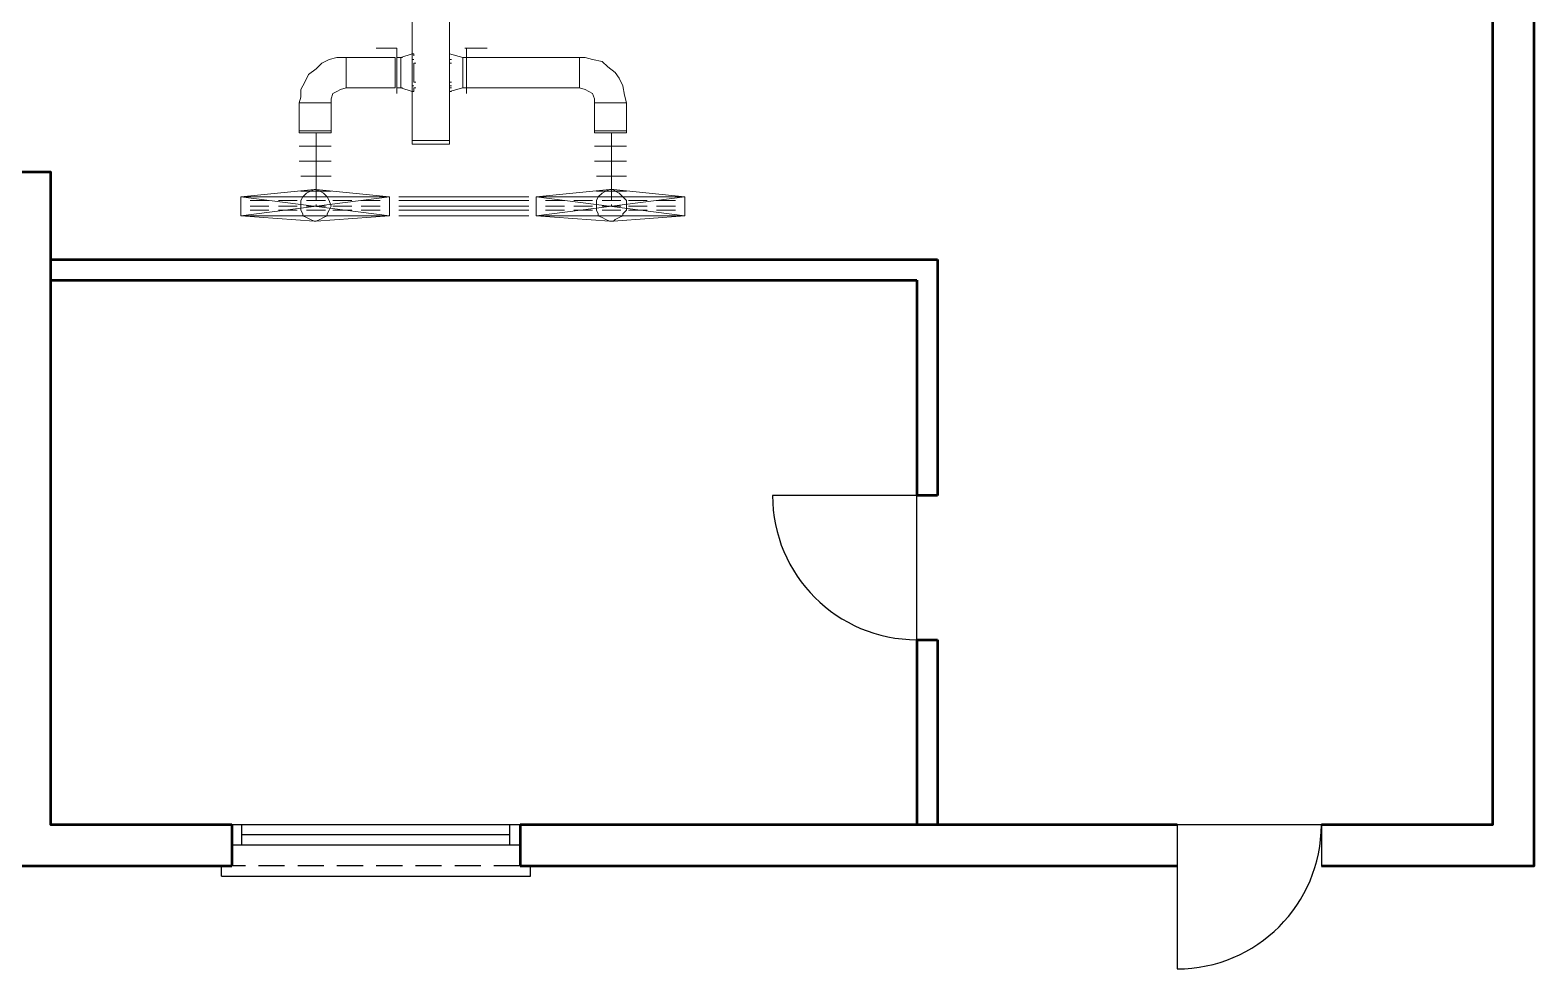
# Model space of a CAD drawing. Header units: millimetres. Extents: x 2091 to 3315, y 1377 to 2255.
# Drawn here: x 2585 to 3315, y 1377 to 1833 of the extents above; entities that cross this region are included whole.
import ezdxf

# ---------------------------------------------------------------- set-up
doc = ezdxf.new("R2010")
doc.units = ezdxf.units.MM
doc.linetypes.add('DASHED', pattern=[19.05, 12.7, -6.35])
doc.layers.add('air cond', color=3, linetype='Continuous')
doc.layers.add('door', color=3, linetype='Continuous')
for name, color, linetype, lineweight in [('ext wall', 7, 'Continuous', 50), ('int wall', 6, 'Continuous', 50), ('window', 2, 'Continuous', 25)]:
    doc.layers.add(name, color=color, linetype=linetype, lineweight=lineweight)

msp = doc.modelspace()

# ---------------------------------------------------------------- linework, layer by layer
msp.add_line((3211.84, 1447.3), (3211.84, 1427.13))
at = {"layer": 'air cond', "lineweight": 9}
for points in [[(2788.73, 2008.65), (2788.73, 1779.37), (2770.46, 1779.37), (2770.46, 2008.65)], [(2738.49, 1806.78), (2738.49, 1805.86), (2738.49, 1806.78), (2738.49, 1808.6), (2738.49, 1810.43), (2738.49, 1812.26), (2738.49, 1814.08), (2738.49, 1815.91), (2738.49, 1817.74), (2738.49, 1818.65), (2738.49, 1819.57), (2738.49, 1818.65), (2738.49, 1817.74), (2738.49, 1815.91), (2738.49, 1814.08), (2738.49, 1812.26), (2738.49, 1810.43), (2738.49, 1808.6)], [(2763.16, 1812.26), (2763.16, 1814.08), (2763.16, 1815.91), (2763.16, 1817.74), (2763.16, 1818.65), (2763.16, 1817.74), (2763.16, 1815.91), (2763.16, 1814.08)], [(2796.95, 1812.26), (2796.95, 1814.08), (2796.95, 1815.91), (2796.95, 1817.74), (2796.95, 1818.65), (2796.95, 1817.74), (2796.95, 1815.91), (2796.95, 1814.08)], [(2851.76, 1817.74), (2851.76, 1818.65), (2851.76, 1817.74), (2851.76, 1815.91), (2851.76, 1814.08), (2851.76, 1812.26), (2851.76, 1810.43), (2851.76, 1808.6), (2851.76, 1806.78), (2851.76, 1805.86), (2851.76, 1804.95), (2851.76, 1805.86), (2851.76, 1806.78), (2851.76, 1808.6), (2851.76, 1810.43), (2851.76, 1812.26), (2851.76, 1814.08), (2851.76, 1815.91)], [(2763.16, 1812.26), (2763.16, 1810.43), (2763.16, 1808.6), (2763.16, 1806.78), (2763.16, 1805.86), (2763.16, 1804.95), (2763.16, 1805.86), (2763.16, 1806.78), (2763.16, 1808.6), (2763.16, 1810.43)], [(2796.95, 1812.26), (2796.95, 1810.43), (2796.95, 1808.6), (2796.95, 1806.78), (2796.95, 1805.86), (2796.95, 1806.78), (2796.95, 1808.6), (2796.95, 1810.43)], [(2770.46, 1779.37), (2788.73, 1779.37), (2788.73, 1777.55), (2770.46, 1777.55)], [(2687.34, 1742.84), (2687.34, 1751.97)], [(2759.5, 1751.97), (2759.5, 1742.84)], [(2830.75, 1742.84), (2830.75, 1751.97)], [(2902.91, 1751.97), (2902.91, 1742.84)]]:
    msp.add_lwpolyline(points, close=True, dxfattribs=at)
for points in [[(2762.24, 1819.57), (2762.24, 1818.65), (2762.24, 1817.74), (2762.24, 1815.91), (2762.24, 1814.08), (2762.24, 1812.26), (2762.24, 1810.43), (2762.24, 1808.6), (2762.24, 1806.78), (2762.24, 1805.86), (2762.24, 1804.95), (2738.49, 1804.95), (2738.49, 1805.86), (2738.49, 1804.95), (2735.75, 1804.04), (2733.93, 1803.12), (2732.1, 1802.21), (2731.19, 1799.47), (2731.19, 1797.64), (2730.27, 1797.64), (2728.45, 1797.64), (2727.53, 1797.64), (2725.7, 1797.64), (2723.88, 1797.64), (2722.05, 1797.64), (2719.31, 1797.64), (2718.4, 1797.64), (2717.48, 1797.64), (2716.57, 1797.64), (2715.66, 1797.64), (2715.66, 1783.94), (2716.57, 1783.94), (2717.48, 1783.94), (2718.4, 1783.94), (2719.31, 1783.94), (2722.05, 1783.94), (2723.88, 1783.94), (2725.7, 1783.94), (2727.53, 1783.94), (2728.45, 1783.94), (2730.27, 1783.94), (2731.19, 1783.94), (2731.19, 1783.03), (2730.27, 1783.03), (2731.19, 1783.03), (2715.66, 1783.03), (2716.57, 1783.03), (2717.48, 1783.03), (2718.4, 1783.03), (2719.31, 1783.03), (2722.05, 1783.03), (2723.88, 1783.03), (2725.7, 1783.03), (2727.53, 1783.03), (2728.45, 1783.03), (2730.27, 1783.03), (2728.45, 1783.03), (2727.53, 1783.03), (2725.7, 1783.03), (2723.88, 1783.03), (2722.05, 1783.03), (2719.31, 1783.03), (2718.4, 1783.03), (2717.48, 1783.03), (2716.57, 1783.03), (2715.66, 1783.03), (2715.66, 1783.94), (2716.57, 1783.94), (2717.48, 1783.94), (2718.4, 1783.94), (2719.31, 1783.94), (2722.05, 1783.94), (2723.88, 1783.94), (2725.7, 1783.94), (2727.53, 1783.94), (2728.45, 1783.94), (2730.27, 1783.94), (2731.19, 1783.94), (2731.19, 1797.64), (2730.27, 1797.64), (2728.45, 1797.64), (2727.53, 1797.64), (2725.7, 1797.64), (2723.88, 1797.64), (2722.05, 1797.64), (2719.31, 1797.64), (2718.4, 1797.64), (2717.48, 1797.64), (2716.57, 1797.64), (2715.66, 1797.64), (2716.57, 1800.38), (2716.57, 1804.04), (2718.4, 1807.69), (2720.22, 1811.34), (2723.88, 1814.08), (2726.62, 1816.82), (2730.27, 1818.65), (2733.93, 1819.57), (2738.49, 1819.57), (2762.24, 1819.57), (2762.24, 1818.65), (2762.24, 1817.74), (2762.24, 1815.91), (2762.24, 1814.08), (2762.24, 1812.26), (2762.24, 1810.43), (2762.24, 1808.6), (2762.24, 1806.78), (2762.24, 1805.86), (2762.24, 1804.95)], [(2738.49, 1819.57), (2738.49, 1819.57)], [(2738.49, 1819.57), (2738.49, 1819.57)], [(2753.11, 1824.13), (2763.16, 1824.13), (2763.16, 1819.57), (2763.16, 1818.65), (2763.16, 1819.57), (2764.98, 1819.57), (2770.46, 1821.39), (2770.46, 1820.48), (2770.46, 1819.57), (2770.46, 1818.65), (2771.38, 1818.65)], [(2762.24, 1819.57), (2762.24, 1819.57)], [(2762.24, 1819.57), (2762.24, 1819.57)], [(2763.16, 1819.57), (2763.16, 1819.57)], [(2763.16, 1819.57), (2763.16, 1819.57)], [(2765.9, 1804.95), (2764.98, 1804.95), (2764.98, 1805.86), (2764.98, 1806.78), (2764.98, 1807.69), (2764.98, 1808.6), (2764.98, 1809.52), (2764.98, 1811.34), (2764.98, 1812.26), (2764.98, 1814.08), (2764.98, 1815), (2764.98, 1815.91), (2764.98, 1816.82), (2764.98, 1817.74), (2764.98, 1818.65), (2764.98, 1819.57), (2765.9, 1819.57)], [(2764.98, 1819.57), (2764.98, 1819.57)], [(2770.46, 1821.39), (2770.46, 1821.39)], [(2770.46, 1821.39), (2770.46, 1821.39)], [(2770.46, 1820.48), (2770.46, 1820.48)], [(2770.46, 1818.65), (2770.46, 1818.65)], [(2770.46, 1818.65), (2770.46, 1817.74), (2770.46, 1816.82), (2770.46, 1815.91), (2770.46, 1815), (2770.46, 1814.08), (2770.46, 1812.26), (2770.46, 1811.34), (2770.46, 1810.43), (2770.46, 1809.52), (2770.46, 1807.69), (2770.46, 1806.78), (2770.46, 1805.86), (2771.38, 1805.86)], [(2796.95, 1819.57), (2796.95, 1818.65), (2796.95, 1819.57), (2795.13, 1819.57), (2788.73, 1821.39), (2788.73, 1820.48), (2788.73, 1819.57), (2788.73, 1818.65)], [(2788.73, 1821.39), (2788.73, 1821.39)], [(2788.73, 1821.39), (2788.73, 1821.39)], [(2788.73, 1820.48), (2788.73, 1820.48)], [(2788.73, 1818.65), (2788.73, 1818.65)], [(2788.73, 1805.86), (2788.73, 1806.78), (2788.73, 1807.69), (2788.73, 1809.52), (2788.73, 1810.43), (2788.73, 1811.34), (2788.73, 1812.26), (2788.73, 1814.08), (2788.73, 1815), (2788.73, 1815.91), (2788.73, 1816.82), (2788.73, 1817.74), (2788.73, 1818.65), (2789.65, 1818.65)], [(2796.04, 1819.57), (2795.13, 1819.57), (2795.13, 1818.65), (2795.13, 1817.74), (2795.13, 1816.82), (2795.13, 1815.91), (2795.13, 1815), (2795.13, 1814.08), (2795.13, 1812.26), (2795.13, 1811.34), (2795.13, 1809.52), (2795.13, 1808.6), (2795.13, 1807.69), (2795.13, 1806.78), (2795.13, 1805.86), (2795.13, 1804.95), (2796.04, 1804.95)], [(2795.13, 1819.57), (2795.13, 1819.57)], [(2796.04, 1824.13), (2807, 1824.13)], [(2796.95, 1802.21), (2796.95, 1804.95), (2796.95, 1805.86), (2796.95, 1806.78), (2796.95, 1808.6), (2796.95, 1810.43), (2796.95, 1812.26), (2796.95, 1814.08), (2796.95, 1815.91), (2796.95, 1817.74), (2796.95, 1818.65), (2796.95, 1819.57), (2851.76, 1819.57), (2851.76, 1818.65), (2851.76, 1819.57), (2854.5, 1819.57), (2858.15, 1818.65), (2862.72, 1817.74), (2865.46, 1815), (2869.12, 1812.26), (2870.94, 1809.52), (2872.77, 1805.86), (2873.68, 1801.3), (2874.6, 1797.64), (2873.68, 1797.64), (2872.77, 1797.64), (2870.94, 1797.64), (2869.12, 1797.64), (2867.29, 1797.64), (2865.46, 1797.64), (2863.64, 1797.64), (2861.81, 1797.64), (2860.9, 1797.64), (2859.98, 1797.64), (2859.07, 1797.64), (2859.07, 1783.94), (2859.98, 1783.94), (2860.9, 1783.94), (2861.81, 1783.94), (2863.64, 1783.94), (2865.46, 1783.94), (2867.29, 1783.94), (2869.12, 1783.94), (2870.94, 1783.94), (2872.77, 1783.94), (2873.68, 1783.94), (2874.6, 1783.94), (2874.6, 1783.03), (2873.68, 1783.03), (2872.77, 1783.03), (2870.94, 1783.03), (2869.12, 1783.03), (2867.29, 1783.03), (2865.46, 1783.03), (2863.64, 1783.03), (2861.81, 1783.03), (2860.9, 1783.03), (2859.98, 1783.03), (2860.9, 1783.03), (2861.81, 1783.03), (2863.64, 1783.03), (2865.46, 1783.03), (2867.29, 1783.03), (2869.12, 1783.03), (2870.94, 1783.03), (2872.77, 1783.03), (2873.68, 1783.03), (2874.6, 1783.03), (2859.07, 1783.03), (2859.98, 1783.03), (2859.07, 1783.03), (2859.07, 1783.94), (2859.98, 1783.94), (2860.9, 1783.94), (2861.81, 1783.94), (2863.64, 1783.94), (2865.46, 1783.94), (2867.29, 1783.94), (2869.12, 1783.94), (2870.94, 1783.94), (2872.77, 1783.94), (2873.68, 1783.94), (2874.6, 1783.94), (2874.6, 1797.64), (2873.68, 1797.64), (2872.77, 1797.64), (2870.94, 1797.64), (2869.12, 1797.64), (2867.29, 1797.64), (2865.46, 1797.64), (2863.64, 1797.64), (2861.81, 1797.64), (2860.9, 1797.64), (2859.98, 1797.64), (2859.07, 1797.64), (2859.07, 1799.47), (2858.15, 1802.21), (2856.33, 1803.12), (2854.5, 1804.04), (2851.76, 1804.95), (2796.95, 1804.95), (2796.95, 1805.86), (2796.95, 1806.78), (2796.95, 1808.6), (2796.95, 1810.43), (2796.95, 1812.26), (2796.95, 1814.08), (2796.95, 1815.91), (2796.95, 1817.74), (2796.95, 1818.65), (2796.95, 1819.57), (2796.95, 1824.13)], [(2796.95, 1819.57), (2796.95, 1819.57)], [(2796.95, 1819.57), (2796.95, 1819.57)], [(2796.95, 1819.57), (2796.95, 1819.57)], [(2796.95, 1819.57), (2796.95, 1819.57)], [(2851.76, 1819.57), (2851.76, 1819.57)], [(2851.76, 1819.57), (2851.76, 1819.57)], [(2770.46, 1815), (2770.46, 1815)], [(2770.46, 1814.08), (2770.46, 1814.08)], [(2770.46, 1810.43), (2770.46, 1810.43)], [(2788.73, 1815), (2788.73, 1815)], [(2788.73, 1814.08), (2788.73, 1814.08)], [(2788.73, 1810.43), (2788.73, 1810.43)], [(2738.49, 1804.95), (2738.49, 1804.95)], [(2738.49, 1804.95), (2738.49, 1804.95)], [(2762.24, 1804.95), (2762.24, 1804.95)], [(2762.24, 1804.95), (2762.24, 1804.95)], [(2770.46, 1805.86), (2770.46, 1804.95), (2770.46, 1804.04), (2770.46, 1803.12), (2764.98, 1804.95), (2763.16, 1804.95), (2763.16, 1802.21)], [(2763.16, 1804.95), (2763.16, 1804.95)], [(2763.16, 1804.95), (2763.16, 1804.95)], [(2764.98, 1805.86), (2764.98, 1805.86)], [(2770.46, 1809.52), (2770.46, 1809.52)], [(2770.46, 1805.86), (2770.46, 1805.86)], [(2770.46, 1805.86), (2770.46, 1805.86)], [(2770.46, 1804.04), (2770.46, 1804.04)], [(2770.46, 1803.12), (2771.38, 1803.12)], [(2788.73, 1809.52), (2788.73, 1809.52)], [(2788.73, 1803.12), (2788.73, 1804.04), (2788.73, 1804.95), (2788.73, 1805.86), (2789.65, 1805.86)], [(2788.73, 1805.86), (2788.73, 1805.86)], [(2789.65, 1803.12), (2788.73, 1803.12), (2795.13, 1804.95), (2796.95, 1804.95), (2796.95, 1805.86), (2796.95, 1804.95)], [(2788.73, 1805.86), (2788.73, 1805.86)], [(2788.73, 1804.04), (2788.73, 1804.04)], [(2795.13, 1805.86), (2795.13, 1805.86)], [(2796.95, 1804.95), (2796.95, 1804.95)], [(2796.95, 1804.95), (2796.95, 1804.95)], [(2796.95, 1804.95), (2796.95, 1804.95)], [(2796.95, 1804.95), (2796.95, 1804.95)], [(2851.76, 1804.95), (2851.76, 1804.95)], [(2851.76, 1804.95), (2851.76, 1804.95)], [(2730.27, 1797.64), (2730.27, 1797.64)], [(2730.27, 1797.64), (2730.27, 1797.64)], [(2874.6, 1797.64), (2874.6, 1797.64)], [(2874.6, 1797.64), (2874.6, 1797.64)], [(2723.88, 1783.03), (2723.88, 1777.55), (2723.88, 1771.15), (2723.88, 1765.67), (2723.88, 1760.19), (2723.88, 1754.71), (2723.88, 1751.97)], [(2730.27, 1783.94), (2730.27, 1783.94)], [(2730.27, 1783.94), (2730.27, 1783.94)], [(2730.27, 1783.03), (2730.27, 1783.03)], [(2730.27, 1783.03), (2730.27, 1783.03)], [(2867.29, 1783.03), (2867.29, 1777.55), (2867.29, 1771.15), (2867.29, 1765.67), (2867.29, 1760.19), (2867.29, 1754.71), (2867.29, 1751.97)], [(2874.6, 1783.94), (2874.6, 1783.94)], [(2874.6, 1783.94), (2874.6, 1783.94)], [(2874.6, 1783.03), (2874.6, 1783.03)], [(2874.6, 1783.03), (2874.6, 1783.03)], [(2731.19, 1776.63), (2715.66, 1776.63)], [(2874.6, 1776.63), (2859.07, 1776.63)], [(2731.19, 1769.33), (2715.66, 1769.33)], [(2874.6, 1769.33), (2859.07, 1769.33)], [(2731.19, 1762.02), (2716.57, 1762.02)], [(2874.6, 1762.02), (2859.98, 1762.02)], [(2723.88, 1755.62), (2722.96, 1755.62), (2687.34, 1751.97), (2687.34, 1742.84), (2722.96, 1740.1), (2721.14, 1741.01), (2719.31, 1741.92), (2717.48, 1742.84)], [(2687.34, 1742.84), (2759.5, 1751.97)], [(2759.5, 1742.84), (2687.34, 1751.97)], [(2687.34, 1742.84), (2687.34, 1751.97)], [(2687.34, 1751.97), (2759.5, 1751.97)], [(2731.19, 1754.71), (2716.57, 1754.71)], [(2722.96, 1755.62), (2721.14, 1754.71), (2719.31, 1753.8), (2717.48, 1751.97)], [(2729.36, 1742.84), (2727.53, 1741.92), (2725.7, 1741.01), (2723.88, 1740.1), (2759.5, 1742.84), (2759.5, 1751.97), (2723.88, 1755.62), (2725.7, 1754.71), (2727.53, 1753.8), (2729.36, 1751.97)], [(2723.88, 1755.62), (2723.88, 1755.62)], [(2759.5, 1751.97), (2759.5, 1742.84)], [(2827.1, 1751.97), (2764.07, 1751.97)], [(2860.9, 1751.97), (2862.72, 1753.8), (2864.55, 1754.71), (2866.38, 1755.62), (2830.75, 1751.97), (2830.75, 1742.84), (2866.38, 1740.1), (2864.55, 1741.01), (2862.72, 1741.92), (2860.9, 1742.84)], [(2830.75, 1742.84), (2902.91, 1751.97)], [(2902.91, 1742.84), (2830.75, 1751.97)], [(2830.75, 1742.84), (2830.75, 1751.97)], [(2830.75, 1751.97), (2902.91, 1751.97)], [(2874.6, 1754.71), (2859.98, 1754.71)], [(2866.38, 1740.1), (2867.29, 1740.1), (2868.2, 1740.1), (2902.91, 1742.84), (2902.91, 1751.97), (2868.2, 1755.62), (2869.12, 1754.71), (2870.94, 1753.8), (2872.77, 1751.97)], [(2868.2, 1755.62), (2867.29, 1755.62), (2866.38, 1755.62)], [(2902.91, 1751.97), (2902.91, 1742.84)], [(2759.5, 1742.84), (2687.34, 1742.84)], [(2722.96, 1740.1), (2723.88, 1740.1)], [(2723.88, 1740.1), (2723.88, 1740.1)], [(2764.07, 1742.84), (2827.1, 1742.84)], [(2902.91, 1742.84), (2830.75, 1742.84)], [(2868.2, 1740.1), (2869.12, 1741.01), (2870.94, 1741.92), (2872.77, 1742.84)]]:
    msp.add_lwpolyline(points, dxfattribs=at)
at = {"layer": 'air cond', "lineweight": 5}
for points in [[(2771.38, 1820.48), (2771.38, 1821.39), (2770.46, 1821.39)], [(2771.38, 1821.39), (2771.38, 1821.39)], [(2771.38, 1820.48), (2771.38, 1820.48)], [(2788.73, 1821.39), (2788.73, 1821.39)], [(2788.73, 1820.48), (2788.73, 1821.39)], [(2788.73, 1821.39), (2788.73, 1821.39)], [(2788.73, 1820.48), (2788.73, 1820.48)], [(2772.29, 1807.69), (2771.38, 1807.69), (2771.38, 1810.43), (2771.38, 1812.26), (2771.38, 1815), (2771.38, 1816.82), (2772.29, 1816.82)], [(2789.65, 1816.82), (2788.73, 1816.82), (2788.73, 1815), (2788.73, 1812.26), (2788.73, 1810.43), (2788.73, 1807.69), (2789.65, 1807.69)], [(2770.46, 1803.12), (2771.38, 1803.12), (2771.38, 1804.04), (2771.38, 1804.95), (2772.29, 1804.95)], [(2788.73, 1803.12), (2788.73, 1804.04), (2788.73, 1804.95), (2789.65, 1804.95)], [(2788.73, 1803.12), (2788.73, 1803.12)], [(2718.4, 1751.97), (2717.48, 1751.97), (2716.57, 1750.14), (2716.57, 1747.4), (2716.57, 1745.58), (2717.48, 1743.75), (2717.48, 1742.84)], [(2723.88, 1751.97), (2723.88, 1751.06), (2723.88, 1750.14)], [(2729.36, 1742.84), (2729.36, 1743.75), (2730.27, 1745.58), (2731.19, 1747.4), (2730.27, 1750.14), (2729.36, 1751.97), (2730.27, 1751.97)], [(2861.81, 1751.97), (2860.9, 1751.97), (2859.98, 1750.14), (2859.98, 1747.4), (2859.98, 1745.58), (2860.9, 1743.75), (2860.9, 1742.84)], [(2867.29, 1751.97), (2867.29, 1751.06), (2867.29, 1750.14)], [(2872.77, 1742.84), (2872.77, 1743.75), (2874.6, 1745.58), (2874.6, 1747.4), (2874.6, 1750.14), (2872.77, 1751.97), (2873.68, 1751.97)], [(2691.91, 1750.14), (2701.04, 1750.14)], [(2691.91, 1747.4), (2701.04, 1747.4)], [(2691.91, 1745.58), (2701.04, 1745.58)], [(2705.61, 1750.14), (2714.74, 1750.14)], [(2705.61, 1747.4), (2714.74, 1747.4)], [(2705.61, 1745.58), (2714.74, 1745.58)], [(2719.31, 1750.14), (2728.45, 1750.14)], [(2719.31, 1747.4), (2728.45, 1747.4)], [(2719.31, 1745.58), (2728.45, 1745.58)], [(2723.88, 1748.32), (2723.88, 1747.4)], [(2732.1, 1750.14), (2741.23, 1750.14)], [(2732.1, 1747.4), (2741.23, 1747.4)], [(2732.1, 1745.58), (2741.23, 1745.58)], [(2745.8, 1750.14), (2754.94, 1750.14)], [(2745.8, 1747.4), (2754.94, 1747.4)], [(2745.8, 1745.58), (2754.94, 1745.58)], [(2764.07, 1750.14), (2827.1, 1750.14)], [(2764.07, 1747.4), (2827.1, 1747.4)], [(2764.07, 1745.58), (2827.1, 1745.58)], [(2835.32, 1750.14), (2844.45, 1750.14)], [(2835.32, 1747.4), (2844.45, 1747.4)], [(2835.32, 1745.58), (2844.45, 1745.58)], [(2849.02, 1750.14), (2858.15, 1750.14)], [(2849.02, 1747.4), (2858.15, 1747.4)], [(2849.02, 1745.58), (2858.15, 1745.58)], [(2862.72, 1750.14), (2871.86, 1750.14)], [(2862.72, 1747.4), (2871.86, 1747.4)], [(2862.72, 1745.58), (2871.86, 1745.58)], [(2867.29, 1748.32), (2867.29, 1747.4)], [(2875.51, 1750.14), (2884.64, 1750.14)], [(2875.51, 1747.4), (2884.64, 1747.4)], [(2875.51, 1745.58), (2884.64, 1745.58)], [(2889.21, 1750.14), (2898.35, 1750.14)], [(2889.21, 1747.4), (2898.35, 1747.4)], [(2889.21, 1745.58), (2898.35, 1745.58)]]:
    msp.add_lwpolyline(points, dxfattribs=at)
for points in [[(2687.34, 1751.97), (2694.65, 1751.97)], [(2699.21, 1751.97), (2707.44, 1751.97)], [(2712, 1751.97), (2721.14, 1751.97)], [(2725.7, 1751.97), (2734.84, 1751.97)], [(2739.41, 1751.97), (2748.54, 1751.97)], [(2753.11, 1751.97), (2759.5, 1751.97)], [(2830.75, 1751.97), (2838.06, 1751.97)], [(2842.63, 1751.97), (2850.85, 1751.97)], [(2855.41, 1751.97), (2864.55, 1751.97)], [(2869.12, 1751.97), (2878.25, 1751.97)], [(2882.82, 1751.97), (2891.95, 1751.97)], [(2896.52, 1751.97), (2902.91, 1751.97)], [(2694.65, 1742.84), (2687.34, 1742.84)], [(2707.44, 1742.84), (2699.21, 1742.84)], [(2721.14, 1742.84), (2712, 1742.84)], [(2734.84, 1742.84), (2725.7, 1742.84)], [(2748.54, 1742.84), (2739.41, 1742.84)], [(2759.5, 1742.84), (2753.11, 1742.84)], [(2838.06, 1742.84), (2830.75, 1742.84)], [(2850.85, 1742.84), (2842.63, 1742.84)], [(2864.55, 1742.84), (2855.41, 1742.84)], [(2878.25, 1742.84), (2869.12, 1742.84)], [(2891.95, 1742.84), (2882.82, 1742.84)], [(2902.91, 1742.84), (2896.52, 1742.84)]]:
    msp.add_lwpolyline(points, close=True, dxfattribs=at)
at = {"layer": 'door'}
for p, q in [((3015.46, 1607.08), (2945.46, 1607.08)), ((3015.46, 1537.08), (3015.46, 1607.08)), ((3211.84, 1447.3), (3141.84, 1447.3)), ((3141.84, 1447.3), (3141.84, 1377.3))]:
    msp.add_line(p, q, dxfattribs=at)
for centre, start, end in [((3015.46, 1607.08), 180, 270), ((3141.84, 1447.3), 270, 0)]:
    msp.add_arc(centre, 70, start, end, dxfattribs=at)
at = {"layer": 'ext wall'}
for p, q in [((2682.95, 1447.3), (2682.95, 1427.13)), ((2822.95, 1447.3), (2822.95, 1427.13))]:
    msp.add_line(p, q, dxfattribs=at)
for points in [[(3265.51, 2249.8), (3315.02, 2249.8), (3315.02, 1427.13), (3211.84, 1427.13)], [(3265.51, 2229.63), (3294.86, 2229.63), (3294.86, 1447.3), (3211.84, 1447.3)], [(2682.95, 1447.3), (2595.16, 1447.3), (2595.16, 1763.9), (2381.45, 1763.9)], [(2682.95, 1427.13), (2574.99, 1427.13), (2574.99, 1743.73), (2381.45, 1743.73)], [(3141.84, 1447.3), (2822.95, 1447.3)], [(3141.84, 1427.13), (2822.95, 1427.13)]]:
    msp.add_lwpolyline(points, dxfattribs=at)
at = {"layer": 'int wall'}
for p, q in [((2595.16, 1721.62), (3025.46, 1721.62)), ((3025.46, 1721.62), (3025.46, 1607.08)), ((2595.16, 1711.62), (3015.46, 1711.62)), ((3015.46, 1711.62), (3015.46, 1607.08)), ((3025.46, 1607.08), (3015.46, 1607.08)), ((3015.46, 1537.08), (3015.46, 1447.3)), ((3015.46, 1537.08), (3025.46, 1537.08)), ((3025.46, 1537.08), (3025.46, 1447.3))]:
    msp.add_line(p, q, dxfattribs=at)
at = {"layer": 'window'}
for p, q in [((2822.95, 1447.3), (2682.95, 1447.3)), ((2687.94, 1437.31), (2687.94, 1447.3)), ((2817.95, 1437.31), (2817.95, 1447.3)), ((2817.95, 1442.3), (2687.94, 1442.3)), ((2822.95, 1437.31), (2682.95, 1437.31)), ((2677.95, 1422.32), (2677.95, 1427.31)), ((2827.94, 1422.32), (2827.94, 1427.31)), ((2677.95, 1422.32), (2827.94, 1422.32))]:
    msp.add_line(p, q, dxfattribs=at)
at = {"layer": 'window', "linetype": 'DASHED'}
msp.add_line((2822.95, 1427.31), (2682.95, 1427.31), dxfattribs=at)

doc.saveas('drawing.dxf')
